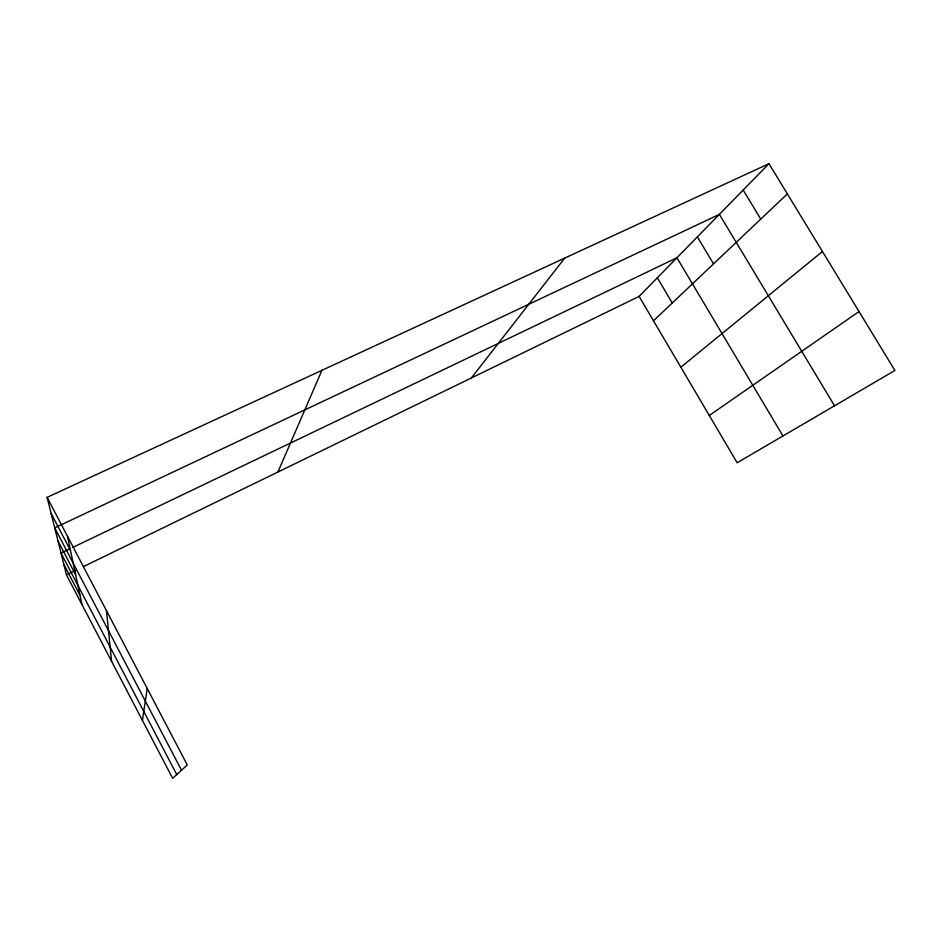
<?xml version="1.0" encoding="UTF-8"?>
<svg xmlns="http://www.w3.org/2000/svg" width="942" height="942" viewBox="0 0 942 942"><rect width="100%" height="100%" fill="white"/><g stroke="black" fill="none" stroke-linecap="round" stroke-linejoin="round"><path stroke-width="1.41" d="M142.419 720.383L147.199 688.461M277.914 472.036L321.94 370.324M471.341 377.989L564.729 258.096M639.123 296.412L768.966 163.684L894.9 370.477L737.15 462.757L639.123 296.412L83.485 566.566M653.489 320.786L787.359 193.887M680.854 367.227L822.448 251.514M709.291 415.493L859.01 311.543M768.966 163.684L47.1 497.364L187.293 764.986L172.645 778.316L66.458 574.844L75.631 570.381M70.179 548.668L61.018 553.06L176.755 774.583M72.793 547.408L676.933 257.767L782.955 435.958M743.179 190.037L760.759 219.097M834.53 405.79L719.394 214.364L54.718 527.85L181.512 770.25M697.374 236.866L713.53 263.878M657.351 277.784L672.27 302.983M51.092 513.366L70.485 550.399M58.004 541.026L75.654 574.785M63.856 564.411L80.023 595.391M47.1 497.364L66.458 574.844M67.483 536.281L81.978 604.587M106.47 610.71L111.58 661.308"/></g></svg>
